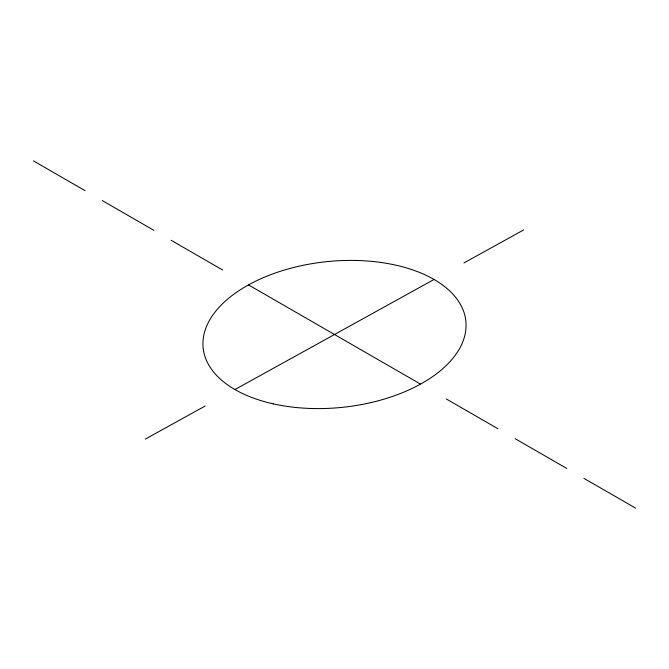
<?xml version="1.0" encoding="UTF-8"?>
<svg xmlns="http://www.w3.org/2000/svg" width="669" height="669" viewBox="0 0 669 669"><rect width="100%" height="100%" fill="white"/><g stroke="black" fill="none" stroke-linecap="round" stroke-linejoin="round"><path stroke-width="1" d="M145.34 439.081L205.074 406.058M234.944 389.542L434.056 279.458M463.926 262.942L523.66 229.919M33.45 160.886L85.055 190.648M102.265 200.566L153.87 230.328M171.072 240.255L222.685 270.017M248.483 284.894L420.517 384.106M446.315 398.983L497.928 428.745M515.13 438.672L566.735 468.434M583.945 478.352L635.55 508.114M273.245 403.859A132.036 73.255 -5.8 0 0 465.967 322.391A132.036 73.255 -5.8 0 0 264.288 277.25A132.036 73.255 -5.8 0 0 273.245 403.859"/></g></svg>
